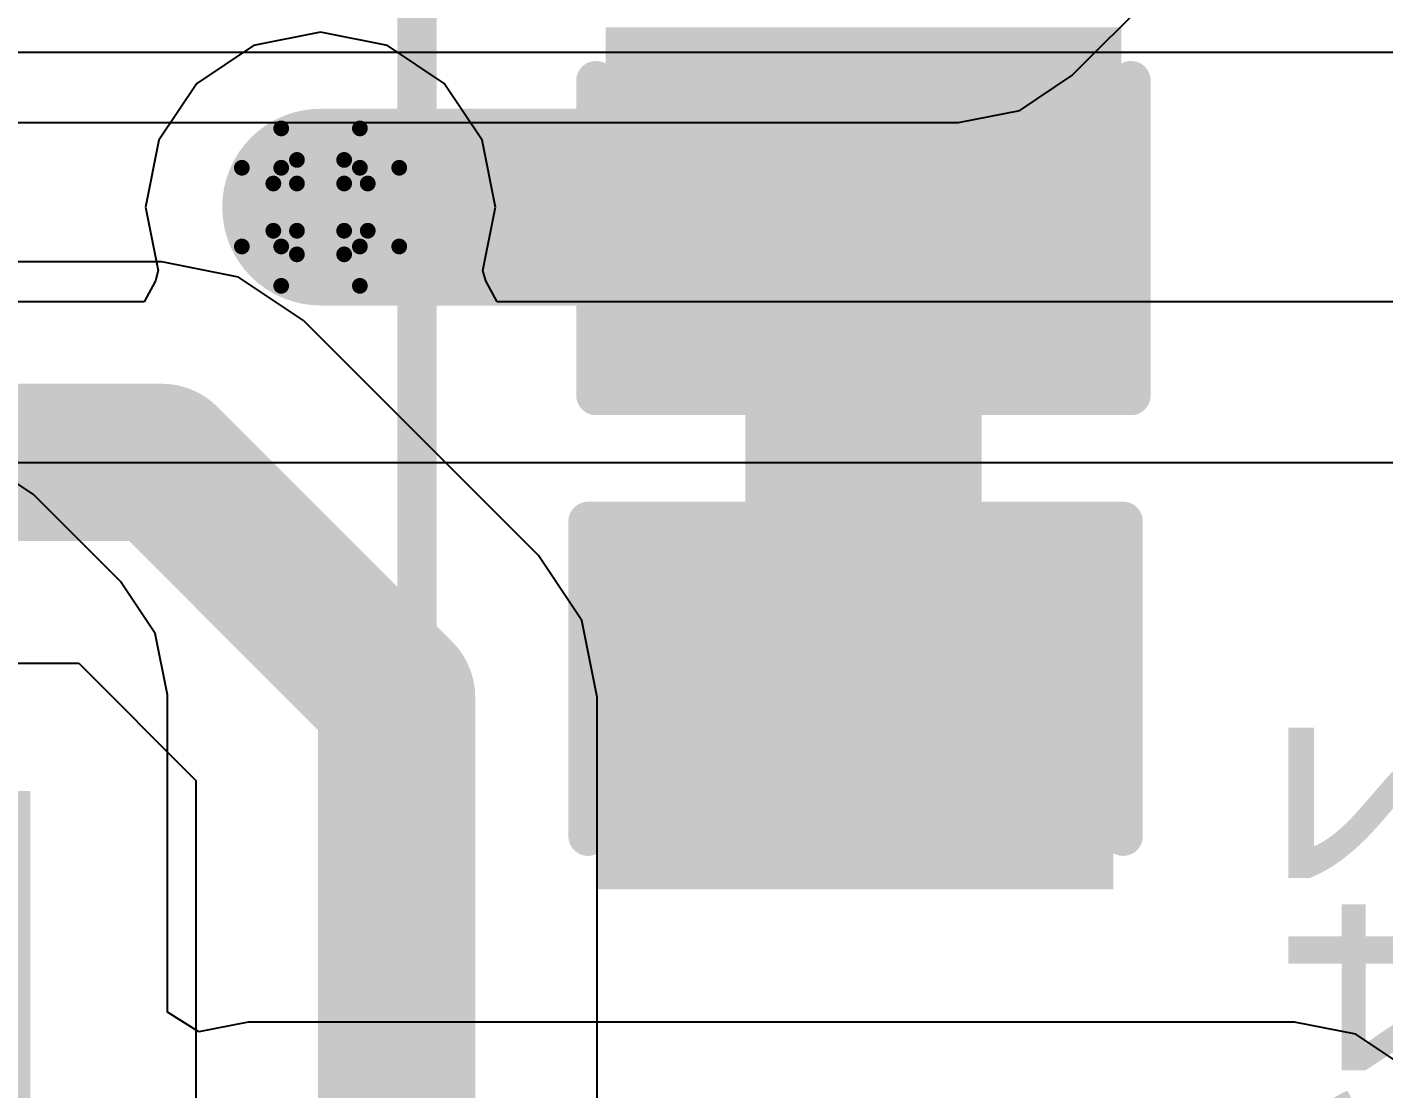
# Model space of a CAD drawing. Header units: inches. Extents: x 0 to 198, y 0 to 199.
# Drawn here: x 0.9147 to 1.0871, y 3.6289 to 3.7638 of the extents above; entities that cross this region are included whole.
import ezdxf

# ---------------------------------------------------------------- set-up
doc = ezdxf.new("R2010")
doc.units = ezdxf.units.IN
doc.header["$MEASUREMENT"] = 0
for name, color, linetype in [('Bottom Layer', 5, 'Continuous'), ('Bottom Overlay', 54, 'Continuous'), ('Bottom Paste', 16, 'Continuous'), ('Bottom Solder', 6, 'Continuous'), ('Drill Drawing', 1, 'Continuous'), ('Layer 1', 16, 'Continuous'), ('Layer 2', 76, 'Continuous'), ('Top Layer', 1, 'Continuous'), ('Via Holes', 16, 'Continuous')]:
    doc.layers.add(name, color=color, linetype=linetype)
doc.styles.add('Arial', font='', dxfattribs={"height": 0.2})
doc.styles.get('Arial').set_extended_font_data('Arial')

# ---------------------------------------------------------------- blocks, each defined once
blk = doc.blocks.new('YSPI0520_2R2M__B_211')
at = {"layer": 'Bottom Solder'}
blk.add_hatch(color=6, dxfattribs=at).paths.add_polyline_path([(-0.1418, 0.05321), (-0.05505, 0.05321), (-0.05505, -0.05321), (-0.1418, -0.05321)])
at = {"layer": 'Bottom Overlay'}
blk.add_lwpolyline([(-0.1063, -0.10236, 0.005, 0.005, 0), (0.1063, -0.10236, 0.005, 0.005, 0)], format="xyseb", dxfattribs=at)
blk = doc.blocks.new('C___0805_B_334')
at = {"layer": 'Bottom Layer'}
for points in [[(-0.06, 0.03), (-0.02, 0.03), (-0.02, -0.03), (-0.06, -0.03)], [(0.02, 0.03), (0.06, 0.03), (0.06, -0.03), (0.02, -0.03)]]:
    blk.add_hatch(color=5, dxfattribs=at).paths.add_polyline_path(points)
at = {"layer": 'Bottom Paste'}
for points in [[(-0.06, 0.03), (-0.02, 0.03), (-0.02, -0.03), (-0.06, -0.03)], [(0.02, 0.03), (0.06, 0.03), (0.06, -0.03), (0.02, -0.03)]]:
    blk.add_hatch(color=16, dxfattribs=at).paths.add_polyline_path(points)
at = {"layer": 'Bottom Solder'}
for points in [[(-0.06276, 0.03276), (-0.01724, 0.03276), (-0.01724, -0.03276), (-0.06276, -0.03276)], [(0.01724, 0.03276), (0.06276, 0.03276), (0.06276, -0.03276), (0.01724, -0.03276)]]:
    blk.add_hatch(color=6, dxfattribs=at).paths.add_polyline_path(points)
at = {"layer": 'Bottom Overlay'}
for points in [[(-0.064, 0.034, 0.005, 0.005, 0), (-0.064, -0.034, 0.005, 0.005, 0)], [(-0.064, 0.034, 0.005, 0.005, 0), (-0.024, 0.034, 0.005, 0.005, 0)], [(0.024, 0.034, 0.005, 0.005, 0), (0.064, 0.034, 0.005, 0.005, 0)], [(0.064, 0.034, 0.005, 0.005, 0), (0.064, -0.034, 0.005, 0.005, 0)], [(-0.024, -0.034, 0.005, 0.005, 0), (-0.064, -0.034, 0.005, 0.005, 0)], [(0.064, -0.034, 0.005, 0.005, 0), (0.024, -0.034, 0.005, 0.005, 0)]]:
    blk.add_lwpolyline(points, format="xyseb", dxfattribs=at)
for points in [[(-0.06525, 0.034, 0.0025, 0.0025, 1), (-0.06275, 0.034, 0.0025, 0.0025, 1)], [(-0.06525, 0.034, 0.0025, 0.0025, 1), (-0.06275, 0.034, 0.0025, 0.0025, 1)], [(-0.02525, 0.034, 0.0025, 0.0025, 1), (-0.02275, 0.034, 0.0025, 0.0025, 1)], [(0.02275, 0.034, 0.0025, 0.0025, 1), (0.02525, 0.034, 0.0025, 0.0025, 1)], [(0.06275, 0.034, 0.0025, 0.0025, 1), (0.06525, 0.034, 0.0025, 0.0025, 1)], [(0.06275, 0.034, 0.0025, 0.0025, 1), (0.06525, 0.034, 0.0025, 0.0025, 1)], [(-0.06525, -0.034, 0.0025, 0.0025, 1), (-0.06275, -0.034, 0.0025, 0.0025, 1)], [(-0.06525, -0.034, 0.0025, 0.0025, 1), (-0.06275, -0.034, 0.0025, 0.0025, 1)], [(-0.02525, -0.034, 0.0025, 0.0025, 1), (-0.02275, -0.034, 0.0025, 0.0025, 1)], [(0.02275, -0.034, 0.0025, 0.0025, 1), (0.02525, -0.034, 0.0025, 0.0025, 1)], [(0.06275, -0.034, 0.0025, 0.0025, 1), (0.06525, -0.034, 0.0025, 0.0025, 1)], [(0.06275, -0.034, 0.0025, 0.0025, 1), (0.06525, -0.034, 0.0025, 0.0025, 1)]]:
    blk.add_lwpolyline(points, format="xyseb", close=True, dxfattribs=at)
blk = doc.blocks.new('C___0805_B_335')
at = {"layer": 'Bottom Layer'}
for points in [[(-0.06, 0.03), (-0.02, 0.03), (-0.02, -0.03), (-0.06, -0.03)], [(0.02, 0.03), (0.06, 0.03), (0.06, -0.03), (0.02, -0.03)]]:
    blk.add_hatch(color=5, dxfattribs=at).paths.add_polyline_path(points)
at = {"layer": 'Bottom Paste'}
for points in [[(-0.06, 0.03), (-0.02, 0.03), (-0.02, -0.03), (-0.06, -0.03)], [(0.02, 0.03), (0.06, 0.03), (0.06, -0.03), (0.02, -0.03)]]:
    blk.add_hatch(color=16, dxfattribs=at).paths.add_polyline_path(points)
at = {"layer": 'Bottom Solder'}
for points in [[(-0.06276, 0.03276), (-0.01724, 0.03276), (-0.01724, -0.03276), (-0.06276, -0.03276)], [(0.01724, 0.03276), (0.06276, 0.03276), (0.06276, -0.03276), (0.01724, -0.03276)]]:
    blk.add_hatch(color=6, dxfattribs=at).paths.add_polyline_path(points)
at = {"layer": 'Bottom Overlay'}
for points in [[(-0.064, 0.034, 0.005, 0.005, 0), (-0.064, -0.034, 0.005, 0.005, 0)], [(-0.064, 0.034, 0.005, 0.005, 0), (-0.024, 0.034, 0.005, 0.005, 0)], [(0.024, 0.034, 0.005, 0.005, 0), (0.064, 0.034, 0.005, 0.005, 0)], [(0.064, 0.034, 0.005, 0.005, 0), (0.064, -0.034, 0.005, 0.005, 0)], [(-0.064, -0.034, 0.005, 0.005, 0), (-0.024, -0.034, 0.005, 0.005, 0)], [(0.024, -0.034, 0.005, 0.005, 0), (0.064, -0.034, 0.005, 0.005, 0)]]:
    blk.add_lwpolyline(points, format="xyseb", dxfattribs=at)
for points in [[(-0.06525, 0.034, 0.0025, 0.0025, 1), (-0.06275, 0.034, 0.0025, 0.0025, 1)], [(-0.06525, 0.034, 0.0025, 0.0025, 1), (-0.06275, 0.034, 0.0025, 0.0025, 1)], [(-0.02525, 0.034, 0.0025, 0.0025, 1), (-0.02275, 0.034, 0.0025, 0.0025, 1)], [(0.02275, 0.034, 0.0025, 0.0025, 1), (0.02525, 0.034, 0.0025, 0.0025, 1)], [(0.06275, 0.034, 0.0025, 0.0025, 1), (0.06525, 0.034, 0.0025, 0.0025, 1)], [(0.06275, 0.034, 0.0025, 0.0025, 1), (0.06525, 0.034, 0.0025, 0.0025, 1)], [(-0.06525, -0.034, 0.0025, 0.0025, 1), (-0.06275, -0.034, 0.0025, 0.0025, 1)], [(-0.06525, -0.034, 0.0025, 0.0025, 1), (-0.06275, -0.034, 0.0025, 0.0025, 1)], [(-0.02525, -0.034, 0.0025, 0.0025, 1), (-0.02275, -0.034, 0.0025, 0.0025, 1)], [(0.02275, -0.034, 0.0025, 0.0025, 1), (0.02525, -0.034, 0.0025, 0.0025, 1)], [(0.06275, -0.034, 0.0025, 0.0025, 1), (0.06525, -0.034, 0.0025, 0.0025, 1)], [(0.06275, -0.034, 0.0025, 0.0025, 1), (0.06525, -0.034, 0.0025, 0.0025, 1)]]:
    blk.add_lwpolyline(points, format="xyseb", close=True, dxfattribs=at)

msp = doc.modelspace()

# ---------------------------------------------------------------- hatches: boundary and pattern name
at = {"layer": 'Bottom Layer'}
h = msp.add_hatch(color=5, dxfattribs=at)
edge = h.paths.add_edge_path()
edge.add_arc((0.952, 3.74093), 0.01181, 0, 360)
at = {"layer": 'Layer 1'}
h = msp.add_hatch(color=16, dxfattribs=at)
edge = h.paths.add_edge_path()
edge.add_arc((0.952, 3.74093), 0.01181, 0, 360)
at = {"layer": 'Layer 2'}
h = msp.add_hatch(color=76, dxfattribs=at)
edge = h.paths.add_edge_path()
edge.add_arc((0.952, 3.74093), 0.01181, 0, 360)
at = {"layer": 'Top Layer'}
h = msp.add_hatch(color=1, dxfattribs=at)
edge = h.paths.add_edge_path()
edge.add_arc((0.952, 3.74093), 0.01181, 0, 360)
at = {"layer": 'Via Holes'}
h = msp.add_hatch(color=7, dxfattribs=at)
edge = h.paths.add_edge_path()
edge.add_arc((0.952, 3.74093), 0.00591, 0, 360)

# ---------------------------------------------------------------- linework, layer by layer
at = {"layer": 'Bottom Layer'}
for p, q in [((0.71882, 3.76061), (1.09918, 3.76061)), ((0.91553, 3.70442), (0.90891, 3.70884)), ((0.92658, 3.69337), (0.91553, 3.70442)), ((0.931, 3.68675), (0.92658, 3.69337)), ((0.93255, 3.67895), (0.931, 3.68675)), ((0.93255, 3.63865), (0.93255, 3.67895)), ((0.93655, 3.63615), (0.93255, 3.63865)), ((0.9428, 3.63739), (0.93655, 3.63615)), ((1.07579, 3.63739), (0.9428, 3.63739)), ((1.08359, 3.63584), (1.07579, 3.63739)), ((1.09021, 3.63142), (1.08359, 3.63584))]:
    msp.add_line(p, q, dxfattribs=at)
for points in [[(1.021, 3.678, 0.03, 0.03, 0), (1.021, 3.741, 0.03, 0.03, 0)], [(0.952, 3.74093, 0.025, 0.025, 0), (1.02093, 3.74093, 0.025, 0.025, 0)], [(1.02093, 3.74093, 0.008, 0.008, 0), (1.021, 3.741, 0.008, 0.008, 0)], [(1.02, 3.677, 0.008, 0.008, 0), (1.021, 3.678, 0.008, 0.008, 0)]]:
    msp.add_lwpolyline(points, format="xyseb", dxfattribs=at)
for points in [[(1.0135, 3.741, 0.015, 0.015, 1), (1.0285, 3.741, 0.015, 0.015, 1)], [(0.94575, 3.74093, 0.0125, 0.0125, 1), (0.95825, 3.74093, 0.0125, 0.0125, 1)], [(1.01468, 3.74093, 0.0125, 0.0125, 1), (1.02718, 3.74093, 0.0125, 0.0125, 1)], [(1.01893, 3.74093, 0.004, 0.004, 1), (1.02293, 3.74093, 0.004, 0.004, 1)], [(1.019, 3.741, 0.004, 0.004, 1), (1.023, 3.741, 0.004, 0.004, 1)], [(1.0135, 3.678, 0.015, 0.015, 1), (1.0285, 3.678, 0.015, 0.015, 1)], [(1.019, 3.678, 0.004, 0.004, 1), (1.023, 3.678, 0.004, 0.004, 1)], [(1.018, 3.677, 0.004, 0.004, 1), (1.022, 3.677, 0.004, 0.004, 1)]]:
    msp.add_lwpolyline(points, format="xyseb", close=True, dxfattribs=at)
at = {"layer": 'Drill Drawing'}
for points in [[(0.947, 3.74593, 0.002, 0.002, 0), (0.947, 3.75093, 0.002, 0.002, 0)], [(0.947, 3.75093, 0.002, 0.002, 0), (0.957, 3.75093, 0.002, 0.002, 0)], [(0.957, 3.74593, 0.002, 0.002, 0), (0.957, 3.75093, 0.002, 0.002, 0)], [(0.942, 3.73593, 0.002, 0.002, 0), (0.942, 3.74593, 0.002, 0.002, 0)], [(0.942, 3.74593, 0.002, 0.002, 0), (0.947, 3.74593, 0.002, 0.002, 0)], [(0.949, 3.74393, 0.002, 0.002, 0), (0.949, 3.74693, 0.002, 0.002, 0)], [(0.949, 3.74693, 0.002, 0.002, 0), (0.955, 3.74693, 0.002, 0.002, 0)], [(0.955, 3.74393, 0.002, 0.002, 0), (0.955, 3.74693, 0.002, 0.002, 0)], [(0.957, 3.74593, 0.002, 0.002, 0), (0.962, 3.74593, 0.002, 0.002, 0)], [(0.962, 3.73593, 0.002, 0.002, 0), (0.962, 3.74593, 0.002, 0.002, 0)], [(0.946, 3.73793, 0.002, 0.002, 0), (0.946, 3.74393, 0.002, 0.002, 0)], [(0.946, 3.74393, 0.002, 0.002, 0), (0.949, 3.74393, 0.002, 0.002, 0)], [(0.955, 3.74393, 0.002, 0.002, 0), (0.958, 3.74393, 0.002, 0.002, 0)], [(0.958, 3.73793, 0.002, 0.002, 0), (0.958, 3.74393, 0.002, 0.002, 0)], [(0.946, 3.73793, 0.002, 0.002, 0), (0.949, 3.73793, 0.002, 0.002, 0)], [(0.949, 3.73493, 0.002, 0.002, 0), (0.949, 3.73793, 0.002, 0.002, 0)], [(0.955, 3.73793, 0.002, 0.002, 0), (0.958, 3.73793, 0.002, 0.002, 0)], [(0.955, 3.73493, 0.002, 0.002, 0), (0.955, 3.73793, 0.002, 0.002, 0)], [(0.942, 3.73593, 0.002, 0.002, 0), (0.947, 3.73593, 0.002, 0.002, 0)], [(0.947, 3.73093, 0.002, 0.002, 0), (0.947, 3.73593, 0.002, 0.002, 0)], [(0.957, 3.73593, 0.002, 0.002, 0), (0.962, 3.73593, 0.002, 0.002, 0)], [(0.957, 3.73093, 0.002, 0.002, 0), (0.957, 3.73593, 0.002, 0.002, 0)], [(0.949, 3.73493, 0.002, 0.002, 0), (0.955, 3.73493, 0.002, 0.002, 0)], [(0.947, 3.73093, 0.002, 0.002, 0), (0.957, 3.73093, 0.002, 0.002, 0)]]:
    msp.add_lwpolyline(points, format="xyseb", dxfattribs=at)
for points in [[(0.9465, 3.75093, 0.001, 0.001, 1), (0.9475, 3.75093, 0.001, 0.001, 1)], [(0.9465, 3.75093, 0.001, 0.001, 1), (0.9475, 3.75093, 0.001, 0.001, 1)], [(0.9565, 3.75093, 0.001, 0.001, 1), (0.9575, 3.75093, 0.001, 0.001, 1)], [(0.9565, 3.75093, 0.001, 0.001, 1), (0.9575, 3.75093, 0.001, 0.001, 1)], [(0.9415, 3.74593, 0.001, 0.001, 1), (0.9425, 3.74593, 0.001, 0.001, 1)], [(0.9415, 3.74593, 0.001, 0.001, 1), (0.9425, 3.74593, 0.001, 0.001, 1)], [(0.9465, 3.74593, 0.001, 0.001, 1), (0.9475, 3.74593, 0.001, 0.001, 1)], [(0.9465, 3.74593, 0.001, 0.001, 1), (0.9475, 3.74593, 0.001, 0.001, 1)], [(0.9485, 3.74693, 0.001, 0.001, 1), (0.9495, 3.74693, 0.001, 0.001, 1)], [(0.9485, 3.74693, 0.001, 0.001, 1), (0.9495, 3.74693, 0.001, 0.001, 1)], [(0.9545, 3.74693, 0.001, 0.001, 1), (0.9555, 3.74693, 0.001, 0.001, 1)], [(0.9545, 3.74693, 0.001, 0.001, 1), (0.9555, 3.74693, 0.001, 0.001, 1)], [(0.9565, 3.74593, 0.001, 0.001, 1), (0.9575, 3.74593, 0.001, 0.001, 1)], [(0.9565, 3.74593, 0.001, 0.001, 1), (0.9575, 3.74593, 0.001, 0.001, 1)], [(0.9615, 3.74593, 0.001, 0.001, 1), (0.9625, 3.74593, 0.001, 0.001, 1)], [(0.9615, 3.74593, 0.001, 0.001, 1), (0.9625, 3.74593, 0.001, 0.001, 1)], [(0.9455, 3.74393, 0.001, 0.001, 1), (0.9465, 3.74393, 0.001, 0.001, 1)], [(0.9455, 3.74393, 0.001, 0.001, 1), (0.9465, 3.74393, 0.001, 0.001, 1)], [(0.9485, 3.74393, 0.001, 0.001, 1), (0.9495, 3.74393, 0.001, 0.001, 1)], [(0.9485, 3.74393, 0.001, 0.001, 1), (0.9495, 3.74393, 0.001, 0.001, 1)], [(0.9545, 3.74393, 0.001, 0.001, 1), (0.9555, 3.74393, 0.001, 0.001, 1)], [(0.9545, 3.74393, 0.001, 0.001, 1), (0.9555, 3.74393, 0.001, 0.001, 1)], [(0.9575, 3.74393, 0.001, 0.001, 1), (0.9585, 3.74393, 0.001, 0.001, 1)], [(0.9575, 3.74393, 0.001, 0.001, 1), (0.9585, 3.74393, 0.001, 0.001, 1)], [(0.9455, 3.73793, 0.001, 0.001, 1), (0.9465, 3.73793, 0.001, 0.001, 1)], [(0.9455, 3.73793, 0.001, 0.001, 1), (0.9465, 3.73793, 0.001, 0.001, 1)], [(0.9485, 3.73793, 0.001, 0.001, 1), (0.9495, 3.73793, 0.001, 0.001, 1)], [(0.9485, 3.73793, 0.001, 0.001, 1), (0.9495, 3.73793, 0.001, 0.001, 1)], [(0.9545, 3.73793, 0.001, 0.001, 1), (0.9555, 3.73793, 0.001, 0.001, 1)], [(0.9545, 3.73793, 0.001, 0.001, 1), (0.9555, 3.73793, 0.001, 0.001, 1)], [(0.9575, 3.73793, 0.001, 0.001, 1), (0.9585, 3.73793, 0.001, 0.001, 1)], [(0.9575, 3.73793, 0.001, 0.001, 1), (0.9585, 3.73793, 0.001, 0.001, 1)], [(0.9415, 3.73593, 0.001, 0.001, 1), (0.9425, 3.73593, 0.001, 0.001, 1)], [(0.9415, 3.73593, 0.001, 0.001, 1), (0.9425, 3.73593, 0.001, 0.001, 1)], [(0.9465, 3.73593, 0.001, 0.001, 1), (0.9475, 3.73593, 0.001, 0.001, 1)], [(0.9465, 3.73593, 0.001, 0.001, 1), (0.9475, 3.73593, 0.001, 0.001, 1)], [(0.9565, 3.73593, 0.001, 0.001, 1), (0.9575, 3.73593, 0.001, 0.001, 1)], [(0.9565, 3.73593, 0.001, 0.001, 1), (0.9575, 3.73593, 0.001, 0.001, 1)], [(0.9615, 3.73593, 0.001, 0.001, 1), (0.9625, 3.73593, 0.001, 0.001, 1)], [(0.9615, 3.73593, 0.001, 0.001, 1), (0.9625, 3.73593, 0.001, 0.001, 1)], [(0.9485, 3.73493, 0.001, 0.001, 1), (0.9495, 3.73493, 0.001, 0.001, 1)], [(0.9485, 3.73493, 0.001, 0.001, 1), (0.9495, 3.73493, 0.001, 0.001, 1)], [(0.9545, 3.73493, 0.001, 0.001, 1), (0.9555, 3.73493, 0.001, 0.001, 1)], [(0.9545, 3.73493, 0.001, 0.001, 1), (0.9555, 3.73493, 0.001, 0.001, 1)], [(0.9465, 3.73093, 0.001, 0.001, 1), (0.9475, 3.73093, 0.001, 0.001, 1)], [(0.9465, 3.73093, 0.001, 0.001, 1), (0.9475, 3.73093, 0.001, 0.001, 1)], [(0.9565, 3.73093, 0.001, 0.001, 1), (0.9575, 3.73093, 0.001, 0.001, 1)], [(0.9565, 3.73093, 0.001, 0.001, 1), (0.9575, 3.73093, 0.001, 0.001, 1)]]:
    msp.add_lwpolyline(points, format="xyseb", close=True, dxfattribs=at)
at = {"layer": 'Layer 2'}
for p, q in [((0.952, 3.76316), (0.94349, 3.76147)), ((0.96051, 3.76147), (0.952, 3.76316)), ((0.94349, 3.76147), (0.93628, 3.75665)), ((0.96772, 3.75665), (0.96051, 3.76147)), ((0.93628, 3.75665), (0.93145, 3.74944)), ((0.97255, 3.74944), (0.96772, 3.75665)), ((0.93145, 3.74944), (0.92976, 3.74093)), ((0.97424, 3.74093), (0.97255, 3.74944)), ((0.92976, 3.74093), (0.93136, 3.73288)), ((0.97264, 3.73288), (0.97424, 3.74093)), ((0.93101, 3.73156), (0.92957, 3.72888)), ((0.93136, 3.73288), (0.93101, 3.73156)), ((0.97299, 3.73156), (0.97264, 3.73288)), ((0.97443, 3.72888), (0.97299, 3.73156)), ((0.92957, 3.72888), (0.59209, 3.72888)), ((1.1095, 3.72888), (0.97443, 3.72888)), ((0.59209, 3.70849), (1.1095, 3.70849))]:
    msp.add_line(p, q, dxfattribs=at)
at = {"layer": 'Top Layer'}
for p, q in [((1.04748, 3.75764), (1.08342, 3.79358)), ((1.04086, 3.75322), (1.04748, 3.75764)), ((1.03306, 3.75167), (1.04086, 3.75322)), ((0.62594, 3.75167), (1.03306, 3.75167)), ((1.03306, 3.75167), (1.03306, 3.75167)), ((0.93182, 3.73398), (0.19241, 3.73398)), ((0.94158, 3.73204), (0.93182, 3.73398)), ((0.94985, 3.72651), (0.94158, 3.73204)), ((0.97969, 3.69667), (0.94985, 3.72651)), ((0.98521, 3.6884), (0.97969, 3.69667)), ((0.98715, 3.67865), (0.98521, 3.6884)), ((0.18185, 3.683), (0.92127, 3.683)), ((0.92127, 3.683), (0.93617, 3.66809)), ((0.98715, 3.60096), (0.98715, 3.67865)), ((0.93617, 3.66809), (0.93617, 3.60096))]:
    msp.add_line(p, q, dxfattribs=at)
for points in [[(0.18185, 3.70849, 0.02, 0.02, 0), (0.93182, 3.70849, 0.02, 0.02, 0)], [(0.93182, 3.70849, 0.02, 0.02, 0), (0.96166, 3.67865, 0.02, 0.02, 0)], [(0.96166, 3.60096, 0.02, 0.02, 0), (0.96166, 3.67865, 0.02, 0.02, 0)]]:
    msp.add_lwpolyline(points, format="xyseb", dxfattribs=at)
for points in [[(0.92682, 3.70849, 0.01, 0.01, 1), (0.93682, 3.70849, 0.01, 0.01, 1)], [(0.92682, 3.70849, 0.01, 0.01, 1), (0.93682, 3.70849, 0.01, 0.01, 1)], [(0.95666, 3.67865, 0.01, 0.01, 1), (0.96666, 3.67865, 0.01, 0.01, 1)], [(0.95666, 3.67865, 0.01, 0.01, 1), (0.96666, 3.67865, 0.01, 0.01, 1)]]:
    msp.add_lwpolyline(points, format="xyseb", close=True, dxfattribs=at)

# ---------------------------------------------------------------- block references
at = {"rotation": 90}
for name, p in [('YSPI0520_2R2M__B_211', (0.8619, 3.72181)), ('C___0805_B_334', (1.021, 3.781)), ('C___0805_B_335', (1.02, 3.637))]:
    msp.add_blockref(name, p, dxfattribs=at)

# ---------------------------------------------------------------- texts
at = {"layer": 'Bottom Overlay', "style": 'Arial', "text_generation_flag": 2}
msp.add_text('C42', height=0.03, rotation=270, dxfattribs=at).set_placement((1.075, 3.60001))

doc.saveas('drawing.dxf')
